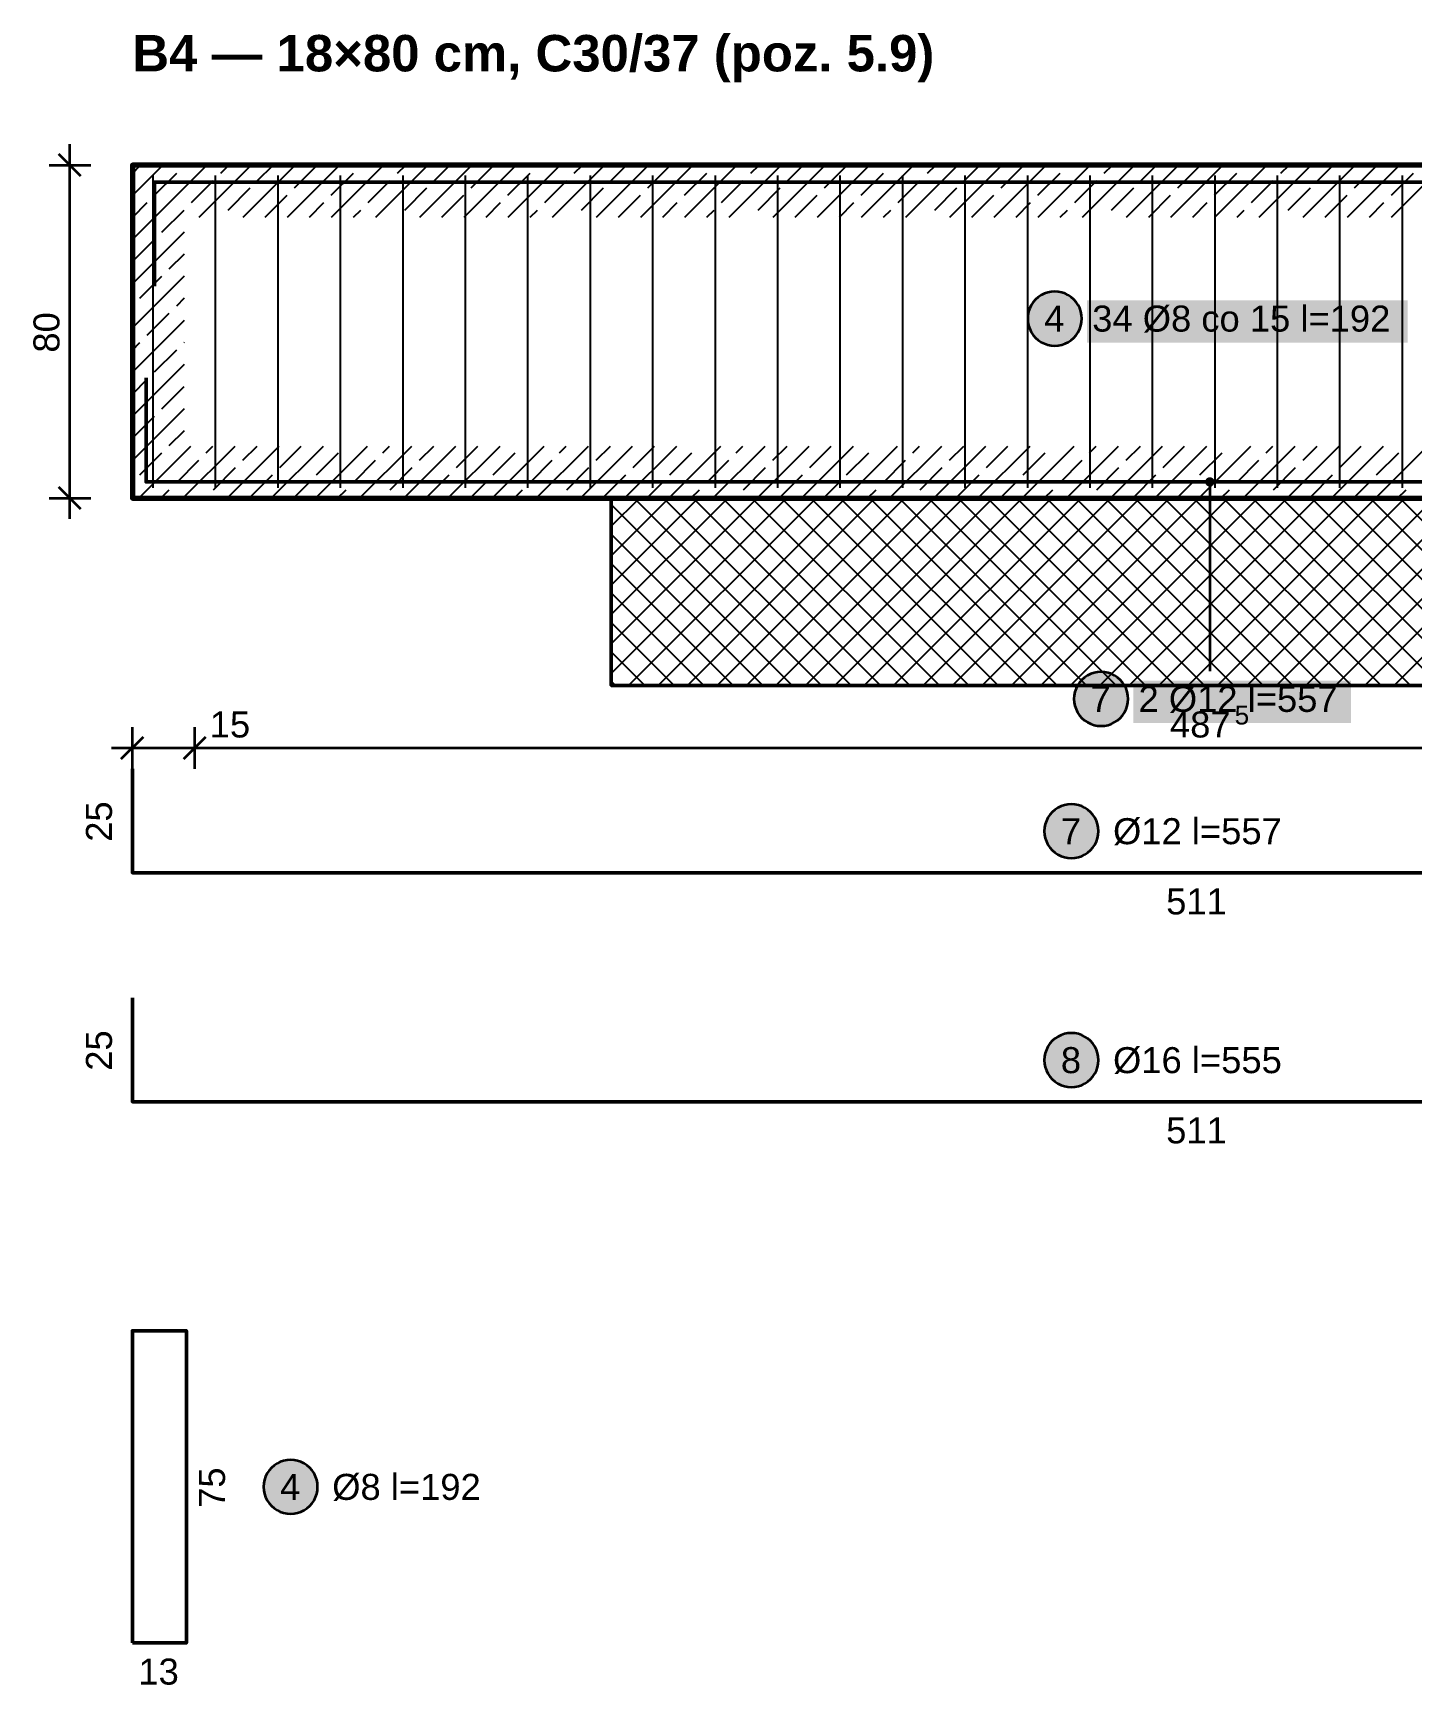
# Model space of a CAD drawing. Header units: metres. Extents: x 0.1 to 13.9, y -17.8 to -0.1.
# Drawn here: x 7.637 to 10.948, y -13.416 to -9.448 of the extents above; entities that cross this region are included whole.
import ezdxf

# ---------------------------------------------------------------- set-up
doc = ezdxf.new("R2010")
doc.units = ezdxf.units.M
for name, color, linetype, lineweight in [('A-KRESKOWANIE', 8, 'Continuous', 18), ('A-MASKA', 7, 'Continuous', 18), ('A-OPISY', 2, 'Continuous', 25), ('K-KONSTR', 7, 'Continuous', 50), ('K-WYMIARY', 1, 'Continuous', 25), ('K-ZBROJENIE', 1, 'Continuous', 100), ('K-ZBROJENIE-OPIS', 2, 'Continuous', 25)]:
    doc.layers.add(name, color=color, linetype=linetype, lineweight=lineweight)
doc.styles.add('PL_ARIAL', font='arial.ttf')
doc.styles.add('PL_ARIAL_B', font='arialbd.ttf')

msp = doc.modelspace()

# ---------------------------------------------------------------- hatches: boundary and pattern name
at = {"layer": 'A-MASKA', "true_color": 0xffffff}
for points in [[(10.1675, -10.1913), (10.9375, -10.1913), (10.9375, -10.09), (10.1675, -10.09)], [(10.2787, -11.1048), (10.8013, -11.1048), (10.8013, -11.0035), (10.2787, -11.0035)]]:
    msp.add_hatch(color=7, dxfattribs=at).paths.add_polyline_path(points)
at = {"layer": 'K-ZBROJENIE-OPIS', "true_color": 0xffffff}
for points in [[(10.155, -10.1338), (10.1545, -10.1253), (10.1528, -10.1169), (10.1501, -10.1089), (10.1463, -10.1013), (10.1416, -10.0942), (10.136, -10.0878), (10.1296, -10.0822), (10.1225, -10.0775), (10.1149, -10.0737), (10.1068, -10.071), (10.0985, -10.0693), (10.09, -10.0688), (10.0815, -10.0693), (10.0732, -10.071), (10.0651, -10.0737), (10.0575, -10.0775), (10.0505, -10.0822), (10.0441, -10.0878), (10.0385, -10.0942), (10.0337, -10.1013), (10.03, -10.1089), (10.0272, -10.1169), (10.0256, -10.1253), (10.025, -10.1338), (10.0256, -10.1422), (10.0272, -10.1506), (10.03, -10.1586), (10.0337, -10.1663), (10.0385, -10.1733), (10.0441, -10.1797), (10.0505, -10.1853), (10.0575, -10.19), (10.0651, -10.1938), (10.0732, -10.1965), (10.0815, -10.1982), (10.09, -10.1988), (10.0985, -10.1982), (10.1068, -10.1965), (10.1149, -10.1938), (10.1225, -10.19), (10.1296, -10.1853), (10.136, -10.1797), (10.1416, -10.1733), (10.1463, -10.1663), (10.1501, -10.1586), (10.1528, -10.1506), (10.1545, -10.1422)], [(10.2662, -11.0473), (10.2657, -11.0388), (10.264, -11.0304), (10.2613, -11.0224), (10.2575, -11.0148), (10.2528, -11.0077), (10.2472, -11.0013), (10.2408, -10.9957), (10.2337, -10.991), (10.2261, -10.9872), (10.2181, -10.9845), (10.2097, -10.9828), (10.2012, -10.9823), (10.1928, -10.9828), (10.1844, -10.9845), (10.1764, -10.9872), (10.1687, -10.991), (10.1617, -10.9957), (10.1553, -11.0013), (10.1497, -11.0077), (10.145, -11.0148), (10.1412, -11.0224), (10.1385, -11.0304), (10.1368, -11.0388), (10.1362, -11.0473), (10.1368, -11.0557), (10.1385, -11.0641), (10.1412, -11.0721), (10.145, -11.0798), (10.1497, -11.0868), (10.1553, -11.0932), (10.1617, -11.0988), (10.1687, -11.1035), (10.1764, -11.1073), (10.1844, -11.11), (10.1928, -11.1117), (10.2012, -11.1123), (10.2097, -11.1117), (10.2181, -11.11), (10.2261, -11.1073), (10.2337, -11.1035), (10.2408, -11.0988), (10.2472, -11.0932), (10.2528, -11.0868), (10.2575, -11.0798), (10.2613, -11.0721), (10.264, -11.0641), (10.2657, -11.0557)], [(10.195, -11.365), (10.1944, -11.3565), (10.1928, -11.3482), (10.1901, -11.3401), (10.1863, -11.3325), (10.1816, -11.3254), (10.176, -11.319), (10.1696, -11.3134), (10.1625, -11.3087), (10.1549, -11.3049), (10.1468, -11.3022), (10.1385, -11.3006), (10.13, -11.3), (10.1215, -11.3006), (10.1132, -11.3022), (10.1051, -11.3049), (10.0975, -11.3087), (10.0904, -11.3134), (10.084, -11.319), (10.0784, -11.3254), (10.0737, -11.3325), (10.0699, -11.3401), (10.0672, -11.3482), (10.0656, -11.3565), (10.065, -11.365), (10.0656, -11.3735), (10.0672, -11.3818), (10.0699, -11.3899), (10.0737, -11.3975), (10.0784, -11.4046), (10.084, -11.411), (10.0904, -11.4166), (10.0975, -11.4213), (10.1051, -11.4251), (10.1132, -11.4278), (10.1215, -11.4294), (10.13, -11.43), (10.1385, -11.4294), (10.1468, -11.4278), (10.1549, -11.4251), (10.1625, -11.4213), (10.1696, -11.4166), (10.176, -11.411), (10.1816, -11.4046), (10.1863, -11.3975), (10.1901, -11.3899), (10.1928, -11.3818), (10.1944, -11.3735)], [(10.195, -11.915), (10.1944, -11.9065), (10.1928, -11.8982), (10.1901, -11.8901), (10.1863, -11.8825), (10.1816, -11.8754), (10.176, -11.869), (10.1696, -11.8634), (10.1625, -11.8587), (10.1549, -11.8549), (10.1468, -11.8522), (10.1385, -11.8506), (10.13, -11.85), (10.1215, -11.8506), (10.1132, -11.8522), (10.1051, -11.8549), (10.0975, -11.8587), (10.0904, -11.8634), (10.084, -11.869), (10.0784, -11.8754), (10.0737, -11.8825), (10.0699, -11.8901), (10.0672, -11.8982), (10.0656, -11.9065), (10.065, -11.915), (10.0656, -11.9235), (10.0672, -11.9318), (10.0699, -11.9399), (10.0737, -11.9475), (10.0784, -11.9546), (10.084, -11.961), (10.0904, -11.9666), (10.0975, -11.9713), (10.1051, -11.9751), (10.1132, -11.9778), (10.1215, -11.9794), (10.13, -11.98), (10.1385, -11.9794), (10.1468, -11.9778), (10.1549, -11.9751), (10.1625, -11.9713), (10.1696, -11.9666), (10.176, -11.961), (10.1816, -11.9546), (10.1863, -11.9475), (10.1901, -11.9399), (10.1928, -11.9318), (10.1944, -11.9235)], [(8.32, -12.94), (8.3194, -12.9315), (8.3178, -12.9232), (8.3151, -12.9151), (8.3113, -12.9075), (8.3066, -12.9004), (8.301, -12.894), (8.2946, -12.8884), (8.2875, -12.8837), (8.2799, -12.8799), (8.2718, -12.8772), (8.2635, -12.8756), (8.255, -12.875), (8.2465, -12.8756), (8.2382, -12.8772), (8.2301, -12.8799), (8.2225, -12.8837), (8.2154, -12.8884), (8.209, -12.894), (8.2034, -12.9004), (8.1987, -12.9075), (8.1949, -12.9151), (8.1922, -12.9232), (8.1906, -12.9315), (8.19, -12.94), (8.1906, -12.9485), (8.1922, -12.9568), (8.1949, -12.9649), (8.1987, -12.9725), (8.2034, -12.9796), (8.209, -12.986), (8.2154, -12.9916), (8.2225, -12.9963), (8.2301, -13.0001), (8.2382, -13.0028), (8.2465, -13.0044), (8.255, -13.005), (8.2635, -13.0044), (8.2718, -13.0028), (8.2799, -13.0001), (8.2875, -12.9963), (8.2946, -12.9916), (8.301, -12.986), (8.3066, -12.9796), (8.3113, -12.9725), (8.3151, -12.9649), (8.3178, -12.9568), (8.3194, -12.9485)]]:
    msp.add_hatch(color=7, dxfattribs=at).paths.add_polyline_path(points)
at = {"layer": 'K-ZBROJENIE-OPIS', "true_color": 0x000000}
msp.add_hatch(color=7, dxfattribs=at).paths.add_polyline_path([(10.4738, -10.526), (10.4734, -10.5231), (10.4722, -10.5204), (10.4705, -10.518), (10.4681, -10.5163), (10.4654, -10.5151), (10.4625, -10.5148), (10.4596, -10.5151), (10.4569, -10.5163), (10.4545, -10.518), (10.4528, -10.5204), (10.4516, -10.5231), (10.4512, -10.526), (10.4516, -10.5289), (10.4528, -10.5316), (10.4545, -10.534), (10.4569, -10.5357), (10.4596, -10.5369), (10.4625, -10.5373), (10.4654, -10.5369), (10.4681, -10.5357), (10.4705, -10.534), (10.4722, -10.5316), (10.4734, -10.5289)])

# ---------------------------------------------------------------- linework, layer by layer
at = {"layer": 'A-KRESKOWANIE', "lineweight": 25, "ltscale": 0.025}
for points in [[(7.875, -9.9441), (8.0541, -9.765)], [(7.875, -9.838), (7.948, -9.765)], [(7.875, -9.785), (7.8931, -9.7669)], [(7.9284, -9.8376), (7.9815, -9.7846)], [(7.9991, -9.7669), (8.0011, -9.765)], [(8.0352, -9.89), (8.1602, -9.765)], [(8.0875, -9.7846), (8.1071, -9.765)], [(8.1412, -9.89), (8.2662, -9.765)], [(8.1759, -9.8023), (8.2132, -9.765)], [(8.2473, -9.89), (8.3723, -9.765)], [(8.2643, -9.8199), (8.3173, -9.7669)], [(8.3527, -9.8376), (8.4057, -9.7846)], [(8.3534, -9.89), (8.4784, -9.765)], [(8.4234, -9.7669), (8.4253, -9.765)], [(8.4594, -9.89), (8.5844, -9.765)], [(8.5118, -9.7846), (8.5314, -9.765)], [(8.5655, -9.89), (8.6905, -9.765)], [(8.6002, -9.8023), (8.6375, -9.765)], [(8.6716, -9.89), (8.7966, -9.765)], [(8.6886, -9.8199), (8.7416, -9.7669)], [(8.777, -9.8376), (8.83, -9.7846)], [(8.7776, -9.89), (8.9026, -9.765)], [(8.8477, -9.7669), (8.8496, -9.765)], [(8.8837, -9.89), (9.0087, -9.765)], [(8.9361, -9.7846), (8.9557, -9.765)], [(8.9898, -9.89), (9.1148, -9.765)], [(9.0245, -9.8023), (9.0617, -9.765)], [(9.0958, -9.89), (9.2208, -9.765)], [(9.1128, -9.8199), (9.1659, -9.7669)], [(9.2012, -9.8376), (9.2543, -9.7846)], [(9.2019, -9.89), (9.3269, -9.765)], [(9.2719, -9.7669), (9.2739, -9.765)], [(9.3079, -9.89), (9.4329, -9.765)], [(9.3603, -9.7846), (9.3799, -9.765)], [(9.414, -9.89), (9.539, -9.765)], [(9.4487, -9.8023), (9.486, -9.765)], [(9.5201, -9.89), (9.6451, -9.765)], [(9.5371, -9.8199), (9.5901, -9.7669)], [(9.6255, -9.8376), (9.6785, -9.7846)], [(9.6261, -9.89), (9.7511, -9.765)], [(9.6962, -9.7669), (9.6981, -9.765)], [(9.7322, -9.89), (9.8572, -9.765)], [(9.7846, -9.7846), (9.8042, -9.765)], [(9.8383, -9.89), (9.9633, -9.765)], [(9.873, -9.8023), (9.9102, -9.765)], [(9.9443, -9.89), (10.0693, -9.765)], [(9.9614, -9.8199), (10.0144, -9.7669)], [(10.0498, -9.8376), (10.1028, -9.7846)], [(10.0504, -9.89), (10.1754, -9.765)], [(10.1205, -9.7669), (10.1224, -9.765)], [(10.1565, -9.89), (10.2815, -9.765)], [(10.2089, -9.7846), (10.2284, -9.765)], [(10.2625, -9.89), (10.3875, -9.765)], [(10.2972, -9.8023), (10.3345, -9.765)], [(10.3686, -9.89), (10.4936, -9.765)], [(10.3856, -9.8199), (10.4387, -9.7669)], [(10.474, -9.8376), (10.5271, -9.7846)], [(10.4747, -9.89), (10.5997, -9.765)], [(10.5447, -9.7669), (10.5466, -9.765)], [(10.5807, -9.89), (10.7057, -9.765)], [(10.6331, -9.7846), (10.6527, -9.765)], [(10.6868, -9.89), (10.8118, -9.765)], [(10.7215, -9.8023), (10.7588, -9.765)], [(10.7929, -9.89), (10.9179, -9.765)], [(10.8099, -9.8199), (10.8629, -9.7669)], [(10.8983, -9.8376), (10.9513, -9.7846)], [(10.8989, -9.89), (11.0239, -9.765)], [(8.0168, -9.8553), (8.0699, -9.8023)], [(8.1052, -9.873), (8.1582, -9.8199)], [(8.1943, -9.89), (8.2466, -9.8376)], [(8.4411, -9.8553), (8.4941, -9.8023)], [(8.5295, -9.873), (8.5825, -9.8199)], [(8.6185, -9.89), (8.6709, -9.8376)], [(8.8654, -9.8553), (8.9184, -9.8023)], [(8.9537, -9.873), (9.0068, -9.8199)], [(9.0428, -9.89), (9.0952, -9.8376)], [(9.2896, -9.8553), (9.3426, -9.8023)], [(9.378, -9.873), (9.431, -9.8199)], [(9.467, -9.89), (9.5194, -9.8376)], [(9.7139, -9.8553), (9.7669, -9.8023)], [(9.8023, -9.873), (9.8553, -9.8199)], [(9.8913, -9.89), (9.9437, -9.8376)], [(10.1381, -9.8553), (10.1912, -9.8023)], [(10.2265, -9.873), (10.2796, -9.8199)], [(10.3156, -9.89), (10.368, -9.8376)], [(10.5624, -9.8553), (10.6154, -9.8023)], [(10.6508, -9.873), (10.7038, -9.8199)], [(10.7398, -9.89), (10.7922, -9.8376)], [(7.875, -9.8911), (7.9108, -9.8553)], [(7.9461, -9.926), (7.9991, -9.873)], [(8.3003, -9.89), (8.335, -9.8553)], [(8.4064, -9.89), (8.4234, -9.873)], [(8.7246, -9.89), (8.7593, -9.8553)], [(8.8307, -9.89), (8.8477, -9.873)], [(9.1489, -9.89), (9.1835, -9.8553)], [(9.2549, -9.89), (9.2719, -9.873)], [(9.5731, -9.89), (9.6078, -9.8553)], [(9.6792, -9.89), (9.6962, -9.873)], [(9.9974, -9.89), (10.0321, -9.8553)], [(10.1034, -9.89), (10.1205, -9.873)], [(10.4216, -9.89), (10.4563, -9.8553)], [(10.5277, -9.89), (10.5447, -9.873)], [(10.8459, -9.89), (10.8806, -9.8553)], [(7.875, -10.0502), (8, -9.9252)], [(7.8754, -9.9967), (7.9284, -9.9437)], [(7.9638, -10.0144), (8, -9.9782)], [(7.875, -10.1562), (8, -10.0312)], [(7.8931, -10.0851), (7.9461, -10.0321)], [(7.875, -10.1032), (7.8754, -10.1028)], [(7.9815, -10.1028), (8, -10.0843)], [(7.875, -10.2623), (8, -10.1373)], [(7.9108, -10.1735), (7.9638, -10.1205)], [(7.875, -10.2093), (7.8931, -10.1912)], [(7.9991, -10.1912), (8, -10.1903)], [(7.9284, -10.2619), (7.9815, -10.2089)], [(7.875, -10.3684), (8, -10.2434)], [(7.875, -10.3153), (7.9108, -10.2796)], [(7.9461, -10.3503), (7.9991, -10.2972)], [(7.875, -10.4744), (8, -10.3494)], [(7.8754, -10.421), (7.9284, -10.368)], [(7.9638, -10.4387), (8, -10.4025)], [(7.8905, -10.565), (8.0155, -10.44)], [(7.8931, -10.5094), (7.9461, -10.4563)], [(7.9815, -10.5271), (8.0345, -10.474)], [(7.9966, -10.565), (8.1216, -10.44)], [(8.0522, -10.4563), (8.0685, -10.44)], [(8.1026, -10.565), (8.2276, -10.44)], [(8.1406, -10.474), (8.1746, -10.44)], [(8.2087, -10.565), (8.3337, -10.44)], [(8.229, -10.4917), (8.2807, -10.44)], [(8.3148, -10.565), (8.4398, -10.44)], [(8.3173, -10.5094), (8.3704, -10.4563)], [(8.4057, -10.5271), (8.4588, -10.474)], [(8.4208, -10.565), (8.5458, -10.44)], [(8.4764, -10.4563), (8.4928, -10.44)], [(8.5269, -10.565), (8.6519, -10.44)], [(8.5648, -10.474), (8.5989, -10.44)], [(8.6329, -10.565), (8.7579, -10.44)], [(8.6532, -10.4917), (8.7049, -10.44)], [(8.739, -10.565), (8.864, -10.44)], [(8.7416, -10.5094), (8.7946, -10.4563)], [(8.83, -10.5271), (8.883, -10.474)], [(8.8451, -10.565), (8.9701, -10.44)], [(8.9007, -10.4563), (8.917, -10.44)], [(8.9511, -10.565), (9.0761, -10.44)], [(8.9891, -10.474), (9.0231, -10.44)], [(9.0572, -10.565), (9.1822, -10.44)], [(9.0775, -10.4917), (9.1292, -10.44)], [(9.1633, -10.565), (9.2883, -10.44)], [(9.1659, -10.5094), (9.2189, -10.4563)], [(9.2543, -10.5271), (9.3073, -10.474)], [(9.2693, -10.565), (9.3943, -10.44)], [(9.325, -10.4563), (9.3413, -10.44)], [(9.3754, -10.565), (9.5004, -10.44)], [(9.4134, -10.474), (9.4474, -10.44)], [(9.4815, -10.565), (9.6065, -10.44)], [(9.5017, -10.4917), (9.5534, -10.44)], [(9.5875, -10.565), (9.7125, -10.44)], [(9.5901, -10.5094), (9.6432, -10.4563)], [(9.6785, -10.5271), (9.7316, -10.474)], [(9.6936, -10.565), (9.8186, -10.44)], [(9.7492, -10.4563), (9.7656, -10.44)], [(9.7997, -10.565), (9.9247, -10.44)], [(9.8376, -10.474), (9.8716, -10.44)], [(9.9057, -10.565), (10.0307, -10.44)], [(9.926, -10.4917), (9.9777, -10.44)], [(10.0118, -10.565), (10.1368, -10.44)], [(10.0144, -10.5094), (10.0674, -10.4563)], [(10.1028, -10.5271), (10.1558, -10.474)], [(10.1179, -10.565), (10.2429, -10.44)], [(10.1735, -10.4563), (10.1898, -10.44)], [(10.2239, -10.565), (10.3489, -10.44)], [(10.2619, -10.474), (10.2959, -10.44)], [(10.33, -10.565), (10.455, -10.44)], [(10.3503, -10.4917), (10.402, -10.44)], [(10.4361, -10.565), (10.5611, -10.44)], [(10.4387, -10.5094), (10.4917, -10.4563)], [(10.5271, -10.5271), (10.5801, -10.474)], [(10.5421, -10.565), (10.6671, -10.44)], [(10.5978, -10.4563), (10.6141, -10.44)], [(10.6482, -10.565), (10.7732, -10.44)], [(10.6862, -10.474), (10.7202, -10.44)], [(10.7543, -10.565), (10.8793, -10.44)], [(10.7745, -10.4917), (10.8262, -10.44)], [(10.8603, -10.565), (10.9853, -10.44)], [(10.8629, -10.5094), (10.916, -10.4563)], [(8.0699, -10.5447), (8.1229, -10.4917)], [(8.1582, -10.5624), (8.2113, -10.5094)], [(8.4941, -10.5447), (8.5472, -10.4917)], [(8.5825, -10.5624), (8.6355, -10.5094)], [(8.9184, -10.5447), (8.9714, -10.4917)], [(9.0068, -10.5624), (9.0598, -10.5094)], [(9.3426, -10.5447), (9.3957, -10.4917)], [(9.431, -10.5624), (9.4841, -10.5094)], [(9.7669, -10.5447), (9.8199, -10.4917)], [(9.8553, -10.5624), (9.9083, -10.5094)], [(10.1912, -10.5447), (10.2442, -10.4917)], [(10.2796, -10.5624), (10.3326, -10.5094)], [(10.6154, -10.5447), (10.6685, -10.4917)], [(10.7038, -10.5624), (10.7569, -10.5094)], [(7.875, -10.5275), (7.8754, -10.5271)], [(7.9435, -10.565), (7.9638, -10.5447)], [(8.2617, -10.565), (8.2997, -10.5271)], [(8.3678, -10.565), (8.3881, -10.5447)], [(8.686, -10.565), (8.7239, -10.5271)], [(8.792, -10.565), (8.8123, -10.5447)], [(9.1102, -10.565), (9.1482, -10.5271)], [(9.2163, -10.565), (9.2366, -10.5447)], [(9.5345, -10.565), (9.5725, -10.5271)], [(9.6406, -10.565), (9.6608, -10.5447)], [(9.9588, -10.565), (9.9967, -10.5271)], [(10.0648, -10.565), (10.0851, -10.5447)], [(10.383, -10.565), (10.421, -10.5271)], [(10.4891, -10.565), (10.5094, -10.5447)], [(10.8073, -10.565), (10.8453, -10.5271)], [(10.9134, -10.565), (10.9336, -10.5447)], [(8.0496, -10.565), (8.0522, -10.5624)], [(8.4739, -10.565), (8.4764, -10.5624)], [(8.8981, -10.565), (8.9007, -10.5624)], [(9.025, -10.9861), (9.4461, -10.565)], [(9.025, -10.9154), (9.3754, -10.565)], [(9.025, -10.8447), (9.3047, -10.565)], [(9.025, -10.774), (9.234, -10.565)], [(9.025, -10.7033), (9.1633, -10.565)], [(9.025, -10.6326), (9.0926, -10.565)], [(9.4594, -11.015), (9.025, -10.5806)], [(9.0668, -11.015), (9.5168, -10.565)], [(9.5301, -11.015), (9.0801, -10.565)], [(9.1375, -11.015), (9.5875, -10.565)], [(9.6008, -11.015), (9.1508, -10.565)], [(9.2083, -11.015), (9.6583, -10.565)], [(9.6715, -11.015), (9.2215, -10.565)], [(9.279, -11.015), (9.729, -10.565)], [(9.7422, -11.015), (9.2922, -10.565)], [(9.3224, -10.565), (9.325, -10.5624)], [(9.3497, -11.015), (9.7997, -10.565)], [(9.8129, -11.015), (9.3629, -10.565)], [(9.4204, -11.015), (9.8704, -10.565)], [(9.8836, -11.015), (9.4336, -10.565)], [(9.4911, -11.015), (9.9411, -10.565)], [(9.9543, -11.015), (9.5043, -10.565)], [(9.5618, -11.015), (10.0118, -10.565)], [(10.0251, -11.015), (9.5751, -10.565)], [(9.6325, -11.015), (10.0825, -10.565)], [(10.0958, -11.015), (9.6458, -10.565)], [(9.7032, -11.015), (10.1532, -10.565)], [(10.1665, -11.015), (9.7165, -10.565)], [(9.7466, -10.565), (9.7492, -10.5624)], [(9.7739, -11.015), (10.2239, -10.565)], [(10.2372, -11.015), (9.7872, -10.565)], [(9.8447, -11.015), (10.2947, -10.565)], [(10.3079, -11.015), (9.8579, -10.565)], [(9.9154, -11.015), (10.3654, -10.565)], [(10.3786, -11.015), (9.9286, -10.565)], [(9.9861, -11.015), (10.4361, -10.565)], [(10.4493, -11.015), (9.9993, -10.565)], [(10.0568, -11.015), (10.5068, -10.565)], [(10.52, -11.015), (10.07, -10.565)], [(10.1275, -11.015), (10.5775, -10.565)], [(10.5907, -11.015), (10.1407, -10.565)], [(10.1709, -10.565), (10.1735, -10.5624)], [(10.1982, -11.015), (10.6482, -10.565)], [(10.6614, -11.015), (10.2114, -10.565)], [(10.2689, -11.015), (10.7189, -10.565)], [(10.7322, -11.015), (10.2822, -10.565)], [(10.3396, -11.015), (10.7896, -10.565)], [(10.8029, -11.015), (10.3529, -10.565)], [(10.4103, -11.015), (10.8603, -10.565)], [(10.8736, -11.015), (10.4236, -10.565)], [(10.481, -11.015), (10.931, -10.565)], [(10.9443, -11.015), (10.4943, -10.565)], [(10.5518, -11.015), (11.0018, -10.565)], [(11.015, -11.015), (10.565, -10.565)], [(10.5952, -10.565), (10.5978, -10.5624)], [(10.6225, -11.015), (11.0725, -10.565)], [(11.0857, -11.015), (10.6357, -10.565)], [(10.6932, -11.015), (11.1432, -10.565)], [(11.1564, -11.015), (10.7064, -10.565)], [(10.7639, -11.015), (11.2139, -10.565)], [(11.2271, -11.015), (10.7771, -10.565)], [(10.8346, -11.015), (11.2846, -10.565)], [(11.2978, -11.015), (10.8478, -10.565)], [(10.9053, -11.015), (11.3553, -10.565)], [(11.3686, -11.015), (10.9186, -10.565)], [(9.3887, -11.015), (9.025, -10.6513)], [(9.3179, -11.015), (9.025, -10.7221)], [(9.2472, -11.015), (9.025, -10.7928)], [(9.1765, -11.015), (9.025, -10.8635)], [(9.1058, -11.015), (9.025, -10.9342)], [(9.0351, -11.015), (9.025, -11.0049)]]:
    msp.add_lwpolyline(points, dxfattribs=at)
at = {"layer": 'K-KONSTR', "lineweight": 70, "ltscale": 0.025}
msp.add_lwpolyline([(13.05, -10.565), (13.05, -9.765), (7.875, -9.765), (7.875, -10.565)], close=True, dxfattribs=at)
at = {"layer": 'K-KONSTR', "lineweight": 50, "ltscale": 0.025}
msp.add_lwpolyline([(12.9, -11.015), (12.9, -10.565), (9.025, -10.565), (9.025, -11.015)], close=True, dxfattribs=at)
at = {"layer": 'K-WYMIARY', "lineweight": 35, "ltscale": 0.025}
for points in [[(7.725, -10.615), (7.725, -9.715)], [(7.7515, -9.7915), (7.6985, -9.7385)], [(7.675, -9.765), (7.775, -9.765)], [(7.7515, -10.5915), (7.6985, -10.5385)], [(7.675, -10.565), (7.775, -10.565)], [(7.8485, -11.1915), (7.9015, -11.1385)], [(7.875, -11.215), (7.875, -11.115)], [(7.9985, -11.1915), (8.0515, -11.1385)], [(8.025, -11.215), (8.025, -11.115)], [(7.825, -11.165), (13.1, -11.165)]]:
    msp.add_lwpolyline(points, dxfattribs=at)
at = {"layer": 'K-ZBROJENIE', "lineweight": 25, "ltscale": 0.025}
for points in [[(7.925, -10.54), (7.925, -9.79)], [(8.075, -10.54), (8.075, -9.79)], [(8.225, -10.54), (8.225, -9.79)], [(8.375, -10.54), (8.375, -9.79)], [(8.525, -10.54), (8.525, -9.79)], [(8.675, -10.54), (8.675, -9.79)], [(8.825, -10.54), (8.825, -9.79)], [(8.975, -10.54), (8.975, -9.79)], [(9.125, -10.54), (9.125, -9.79)], [(9.275, -10.54), (9.275, -9.79)], [(9.425, -10.54), (9.425, -9.79)], [(9.575, -10.54), (9.575, -9.79)], [(9.725, -10.54), (9.725, -9.79)], [(9.875, -10.54), (9.875, -9.79)], [(10.025, -10.54), (10.025, -9.79)], [(10.175, -10.54), (10.175, -9.79)], [(10.325, -10.54), (10.325, -9.79)], [(10.475, -10.54), (10.475, -9.79)], [(10.625, -10.54), (10.625, -9.79)], [(10.775, -10.54), (10.775, -9.79)], [(10.925, -10.54), (10.925, -9.79)]]:
    msp.add_lwpolyline(points, dxfattribs=at)
at = {"layer": 'K-ZBROJENIE', "lineweight": 50, "ltscale": 0.025}
for points in [[(7.928, -10.056), (7.928, -9.806), (12.997, -9.806), (12.997, -10.056)], [(7.908, -10.276), (7.908, -10.526), (13.017, -10.526), (13.017, -10.276)], [(7.875, -11.215), (7.875, -11.465), (12.985, -11.465), (12.985, -11.215)], [(7.875, -11.765), (7.875, -12.015), (12.985, -12.015), (12.985, -11.765)]]:
    msp.add_lwpolyline(points, dxfattribs=at)
msp.add_lwpolyline([(7.875, -13.315), (8.005, -13.315), (8.005, -12.565), (7.875, -12.565)], close=True, dxfattribs=at)
at = {"layer": 'K-ZBROJENIE-OPIS', "lineweight": 35, "ltscale": 0.025}
for points in [[(10.155, -10.1338), (10.1545, -10.1253), (10.1528, -10.1169), (10.1501, -10.1089), (10.1463, -10.1013), (10.1416, -10.0942), (10.136, -10.0878), (10.1296, -10.0822), (10.1225, -10.0775), (10.1149, -10.0737), (10.1068, -10.071), (10.0985, -10.0693), (10.09, -10.0688), (10.0815, -10.0693), (10.0732, -10.071), (10.0651, -10.0737), (10.0575, -10.0775), (10.0505, -10.0822), (10.0441, -10.0878), (10.0385, -10.0942), (10.0337, -10.1013), (10.03, -10.1089), (10.0272, -10.1169), (10.0256, -10.1253), (10.025, -10.1338), (10.0256, -10.1422), (10.0272, -10.1506), (10.03, -10.1586), (10.0337, -10.1663), (10.0385, -10.1733), (10.0441, -10.1797), (10.0505, -10.1853), (10.0575, -10.19), (10.0651, -10.1938), (10.0732, -10.1965), (10.0815, -10.1982), (10.09, -10.1988), (10.0985, -10.1982), (10.1068, -10.1965), (10.1149, -10.1938), (10.1225, -10.19), (10.1296, -10.1853), (10.136, -10.1797), (10.1416, -10.1733), (10.1463, -10.1663), (10.1501, -10.1586), (10.1528, -10.1506), (10.1545, -10.1422)], [(10.2662, -11.0473), (10.2657, -11.0388), (10.264, -11.0304), (10.2613, -11.0224), (10.2575, -11.0148), (10.2528, -11.0077), (10.2472, -11.0013), (10.2408, -10.9957), (10.2337, -10.991), (10.2261, -10.9872), (10.2181, -10.9845), (10.2097, -10.9828), (10.2012, -10.9823), (10.1928, -10.9828), (10.1844, -10.9845), (10.1764, -10.9872), (10.1687, -10.991), (10.1617, -10.9957), (10.1553, -11.0013), (10.1497, -11.0077), (10.145, -11.0148), (10.1412, -11.0224), (10.1385, -11.0304), (10.1368, -11.0388), (10.1362, -11.0473), (10.1368, -11.0557), (10.1385, -11.0641), (10.1412, -11.0721), (10.145, -11.0798), (10.1497, -11.0868), (10.1553, -11.0932), (10.1617, -11.0988), (10.1687, -11.1035), (10.1764, -11.1073), (10.1844, -11.11), (10.1928, -11.1117), (10.2012, -11.1123), (10.2097, -11.1117), (10.2181, -11.11), (10.2261, -11.1073), (10.2337, -11.1035), (10.2408, -11.0988), (10.2472, -11.0932), (10.2528, -11.0868), (10.2575, -11.0798), (10.2613, -11.0721), (10.264, -11.0641), (10.2657, -11.0557)], [(10.195, -11.365), (10.1944, -11.3565), (10.1928, -11.3482), (10.1901, -11.3401), (10.1863, -11.3325), (10.1816, -11.3254), (10.176, -11.319), (10.1696, -11.3134), (10.1625, -11.3087), (10.1549, -11.3049), (10.1468, -11.3022), (10.1385, -11.3006), (10.13, -11.3), (10.1215, -11.3006), (10.1132, -11.3022), (10.1051, -11.3049), (10.0975, -11.3087), (10.0904, -11.3134), (10.084, -11.319), (10.0784, -11.3254), (10.0737, -11.3325), (10.0699, -11.3401), (10.0672, -11.3482), (10.0656, -11.3565), (10.065, -11.365), (10.0656, -11.3735), (10.0672, -11.3818), (10.0699, -11.3899), (10.0737, -11.3975), (10.0784, -11.4046), (10.084, -11.411), (10.0904, -11.4166), (10.0975, -11.4213), (10.1051, -11.4251), (10.1132, -11.4278), (10.1215, -11.4294), (10.13, -11.43), (10.1385, -11.4294), (10.1468, -11.4278), (10.1549, -11.4251), (10.1625, -11.4213), (10.1696, -11.4166), (10.176, -11.411), (10.1816, -11.4046), (10.1863, -11.3975), (10.1901, -11.3899), (10.1928, -11.3818), (10.1944, -11.3735)], [(10.195, -11.915), (10.1944, -11.9065), (10.1928, -11.8982), (10.1901, -11.8901), (10.1863, -11.8825), (10.1816, -11.8754), (10.176, -11.869), (10.1696, -11.8634), (10.1625, -11.8587), (10.1549, -11.8549), (10.1468, -11.8522), (10.1385, -11.8506), (10.13, -11.85), (10.1215, -11.8506), (10.1132, -11.8522), (10.1051, -11.8549), (10.0975, -11.8587), (10.0904, -11.8634), (10.084, -11.869), (10.0784, -11.8754), (10.0737, -11.8825), (10.0699, -11.8901), (10.0672, -11.8982), (10.0656, -11.9065), (10.065, -11.915), (10.0656, -11.9235), (10.0672, -11.9318), (10.0699, -11.9399), (10.0737, -11.9475), (10.0784, -11.9546), (10.084, -11.961), (10.0904, -11.9666), (10.0975, -11.9713), (10.1051, -11.9751), (10.1132, -11.9778), (10.1215, -11.9794), (10.13, -11.98), (10.1385, -11.9794), (10.1468, -11.9778), (10.1549, -11.9751), (10.1625, -11.9713), (10.1696, -11.9666), (10.176, -11.961), (10.1816, -11.9546), (10.1863, -11.9475), (10.1901, -11.9399), (10.1928, -11.9318), (10.1944, -11.9235)], [(8.32, -12.94), (8.3194, -12.9315), (8.3178, -12.9232), (8.3151, -12.9151), (8.3113, -12.9075), (8.3066, -12.9004), (8.301, -12.894), (8.2946, -12.8884), (8.2875, -12.8837), (8.2799, -12.8799), (8.2718, -12.8772), (8.2635, -12.8756), (8.255, -12.875), (8.2465, -12.8756), (8.2382, -12.8772), (8.2301, -12.8799), (8.2225, -12.8837), (8.2154, -12.8884), (8.209, -12.894), (8.2034, -12.9004), (8.1987, -12.9075), (8.1949, -12.9151), (8.1922, -12.9232), (8.1906, -12.9315), (8.19, -12.94), (8.1906, -12.9485), (8.1922, -12.9568), (8.1949, -12.9649), (8.1987, -12.9725), (8.2034, -12.9796), (8.209, -12.986), (8.2154, -12.9916), (8.2225, -12.9963), (8.2301, -13.0001), (8.2382, -13.0028), (8.2465, -13.0044), (8.255, -13.005), (8.2635, -13.0044), (8.2718, -13.0028), (8.2799, -13.0001), (8.2875, -12.9963), (8.2946, -12.9916), (8.301, -12.986), (8.3066, -12.9796), (8.3113, -12.9725), (8.3151, -12.9649), (8.3178, -12.9568), (8.3194, -12.9485)]]:
    msp.add_lwpolyline(points, close=True, dxfattribs=at)
msp.add_lwpolyline([(10.4625, -10.526), (10.4625, -10.981)], dxfattribs=at)

# ---------------------------------------------------------------- texts
at = {"layer": 'A-OPISY', "style": 'PL_ARIAL_B'}
msp.add_text('B4 — 18×80 cm, C30/37 (poz. 5.9)', height=0.0875, dxfattribs=at).set_placement((7.875, -9.54))
at = {"layer": 'K-WYMIARY', "style": 'PL_ARIAL'}
msp.add_text('80', height=0.0625, rotation=90, dxfattribs=at).set_placement((7.7, -10.2155))
for s, height, p in [('5', 0.045, (10.522, -11.1088)), ('15', 0.0625, (8.0608, -11.14)), ('487', 0.0625, (10.3667, -11.14))]:
    msp.add_text(s, height=height, dxfattribs=at).set_placement(p)
at = {"layer": 'K-ZBROJENIE-OPIS', "style": 'PL_ARIAL'}
for s, p in [('4', (10.0648, -10.165)), ('34 Ø8 co 15 l=192', (10.18, -10.165)), ('7', (10.176, -11.0785)), ('2 Ø12 l=557', (10.2912, -11.0785)), ('7', (10.1047, -11.3963)), ('Ø12 l=557', (10.23, -11.3963)), ('511', (10.3576, -11.565)), ('8', (10.1047, -11.9463)), ('Ø16 l=555', (10.23, -11.9463)), ('511', (10.3576, -12.115)), ('4', (8.2297, -12.9713)), ('Ø8 l=192', (8.355, -12.9713)), ('13', (7.8895, -13.415))]:
    msp.add_text(s, height=0.0625, dxfattribs=at).set_placement(p)
for s, p in [('25', (7.8261, -11.3905)), ('25', (7.8261, -11.9405)), ('75', (8.0975, -12.9905))]:
    msp.add_text(s, height=0.0625, rotation=90, dxfattribs=at).set_placement(p)

doc.saveas('drawing.dxf')
